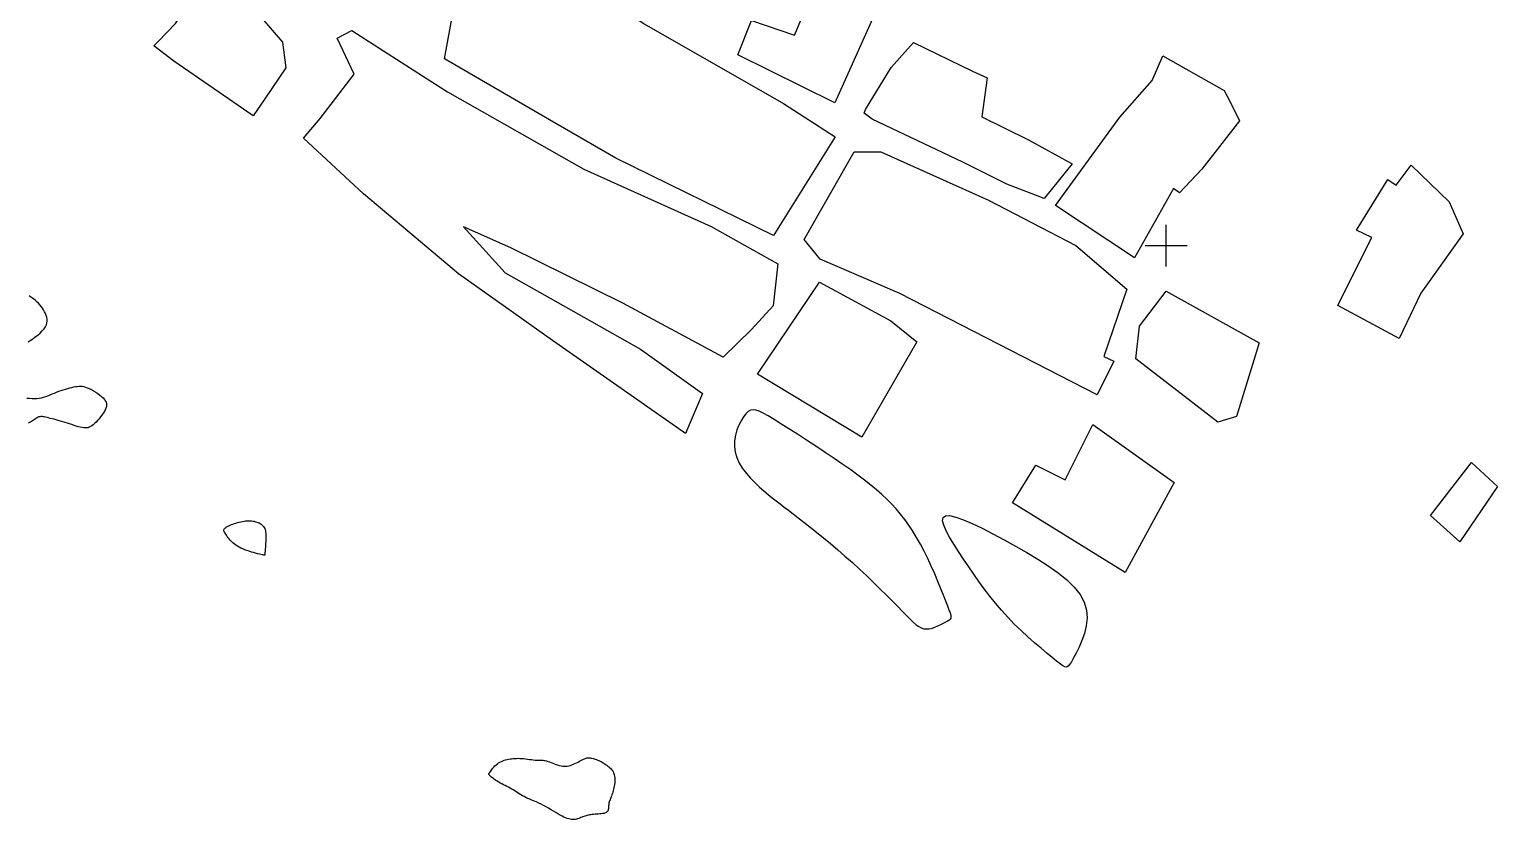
# Model space of a CAD drawing. Header units: inches. Extents: x 102725 to 104121, y 387536 to 388889.
# Drawn here: x 103436.6 to 103647.7, y 387917.5 to 388031.1 of the extents above; entities that cross this region are included whole.
import ezdxf

# ---------------------------------------------------------------- set-up
doc = ezdxf.new("R2010")
doc.units = ezdxf.units.IN
doc.header["$LTSCALE"] = 20
doc.layers.add('0_Croix', color=7, linetype='Continuous')
doc.layers.add('Débri', color=6, linetype='Continuous')

msp = doc.modelspace()

# ---------------------------------------------------------------- linework, layer by layer
at = {"layer": '0_Croix'}
for p, q in [((103600, 387997), (103600, 388003)), ((103597, 388000), (103603, 388000))]:
    msp.add_line(p, q, dxfattribs=at)
at = {"layer": 'Débri', "flags": 128}
for points in [[(103543.57, 388001.46), (103520.89, 388012.56), (103511.35, 388018.07), (103496.24, 388026.85), (103497.91, 388035.77), (103506.21, 388044.56), (103524.98, 388031.87), (103544.98, 388020.42), (103552.41, 388015.65)], [(103455.1, 388029.32), (103457.59, 388031.91), (103460.43, 388036.25), (103466.05, 388036.59), (103467.75, 388034), (103469.98, 388032.71), (103472.97, 388029.27), (103473.44, 388025.58), (103470.41, 388021.1), (103468.77, 388018.68), (103457.36, 388026.52), (103454.47, 388028.73), (103455.1, 388029.32)], [(103552.37, 388020.54), (103538.44, 388027.44), (103540.38, 388032.36), (103546.55, 388030.24), (103549.14, 388036.37), (103558.02, 388033.13)], [(103544.18, 387997.41), (103543.51, 387991.34), (103540.4, 387987.96), (103536.33, 387983.99), (103521.88, 387991.73), (103505.81, 387999.69), (103498.97, 388002.72), (103504.96, 387996.1), (103511.45, 387992.44), (103524.42, 387985.11), (103533.37, 387978.77), (103530.89, 387973.01), (103511.77, 387986.39), (103498.25, 387995.95), (103484.6, 388007.45), (103475.99, 388015.43), (103478.37, 388018.26), (103483.28, 388024.64), (103480.85, 388029.8), (103482.93, 388030.94), (103490.7, 388025.93), (103496.7, 388022.11), (103516.29, 388011), (103534.6, 388002.74)], [(103556.8, 388019.55), (103560.46, 388025.62), (103563.66, 388029.2), (103572.15, 388025.08), (103574.27, 388024.13), (103573.52, 388018.51), (103580.23, 388015.2), (103586.48, 388011.75), (103582.46, 388006.78), (103577.11, 388008.82), (103570.76, 388012), (103557.75, 388018.18), (103556.58, 388019.06)], [(103584.07, 388005.77), (103593.36, 388018.45), (103598.01, 388023.75), (103599.52, 388027.29), (103608.34, 388022.31), (103609.2, 388020.66), (103610.52, 388017.93), (103605.15, 388010.98), (103601.94, 388007.61), (103601.06, 388008.23), (103595.44, 387998.26)], [(103547.95, 388000.88), (103555.13, 388013.5), (103558.99, 388013.5), (103574.44, 388006.52), (103587, 388000.02), (103594.36, 387993.77), (103591.05, 387984.09), (103592.47, 387983.38), (103590.07, 387978.58), (103561.73, 387993.11), (103550.27, 387998.04), (103547.95, 388000.88)], [(103624.66, 387991.39), (103628.9, 387999.89), (103629.58, 388001.17), (103627.34, 388002.23), (103631.85, 388009.49), (103633.07, 388008.7), (103635.2, 388011.59), (103640.68, 388006.3), (103642.72, 388001.72), (103636.61, 387993.19), (103633.52, 387986.67)], [(103556.23, 387972.49), (103541.24, 387981.53), (103550.17, 387994.75), (103560.41, 387989.18), (103564.18, 387986.17), (103556.23, 387972.49)], [(103595.62, 387983.75), (103596.17, 387988.43), (103599.99, 387993.48), (103613.36, 387986.03), (103610.09, 387975.44), (103607.45, 387974.64), (103595.62, 387983.75)], [(103565.2, 387956.1), (103564.67, 387957.11), (103564.12, 387958.06), (103563.57, 387958.97), (103563, 387959.82), (103562.41, 387960.64), (103561.8, 387961.42), (103561.17, 387962.16), (103560.52, 387962.87), (103559.83, 387963.57), (103559.12, 387964.24), (103558.35, 387964.92), (103557.53, 387965.6), (103556.65, 387966.29), (103555.69, 387967.01), (103554.65, 387967.76), (103553.51, 387968.56), (103552.28, 387969.4), (103550.98, 387970.28), (103549.65, 387971.17), (103548.31, 387972.04), (103547.01, 387972.89), (103545.77, 387973.69), (103544.63, 387974.41), (103543.63, 387975.03), (103542.79, 387975.55), (103542.09, 387975.94), (103541.51, 387976.22), (103541.03, 387976.38), (103540.62, 387976.42), (103540.27, 387976.34), (103539.93, 387976.15), (103539.6, 387975.83), (103539.26, 387975.39), (103538.91, 387974.84), (103538.59, 387974.21), (103538.3, 387973.51), (103538.09, 387972.75), (103537.95, 387971.96), (103537.93, 387971.15), (103538.03, 387970.33), (103538.27, 387969.53), (103538.64, 387968.75), (103539.11, 387967.99), (103539.66, 387967.27), (103540.27, 387966.57), (103540.91, 387965.92), (103541.55, 387965.31), (103542.18, 387964.75), (103542.78, 387964.24), (103543.36, 387963.77), (103543.92, 387963.32), (103544.49, 387962.88), (103545.08, 387962.43), (103545.7, 387961.96), (103546.38, 387961.45), (103547.11, 387960.88), (103547.93, 387960.26), (103548.81, 387959.56), (103549.74, 387958.82), (103550.72, 387958.02), (103551.74, 387957.18), (103552.78, 387956.3), (103553.83, 387955.39), (103554.89, 387954.45), (103555.93, 387953.49), (103556.95, 387952.53), (103557.95, 387951.58), (103558.9, 387950.65), (103559.8, 387949.76), (103560.64, 387948.92), (103561.41, 387948.14), (103562.09, 387947.44), (103562.68, 387946.83), (103563.2, 387946.31), (103563.65, 387945.87), (103564.06, 387945.52), (103564.44, 387945.25), (103564.79, 387945.06), (103565.15, 387944.95), (103565.53, 387944.91), (103565.93, 387944.95), (103566.35, 387945.04), (103566.77, 387945.18), (103567.2, 387945.35), (103567.6, 387945.54), (103567.98, 387945.73), (103568.32, 387945.91), (103568.6, 387946.07), (103568.83, 387946.21), (103568.99, 387946.33), (103569.08, 387946.46), (103569.11, 387946.63), (103569.08, 387946.86), (103568.99, 387947.18), (103568.83, 387947.61), (103568.62, 387948.18), (103568.34, 387948.9), (103568, 387949.75), (103567.61, 387950.7), (103567.19, 387951.74), (103566.73, 387952.82), (103566.24, 387953.93), (103565.73, 387955.03)], [(103594.1, 387953.01), (103577.9, 387963.05), (103581.26, 387968.47), (103585.47, 387966.35), (103589.47, 387974.3), (103601.14, 387965.94), (103594.1, 387953.01)], [(103638.02, 387961.22), (103643.89, 387968.82), (103647.65, 387965.37), (103642.22, 387957.45)], [(103577.22, 387946.6), (103576.31, 387947.59), (103575.45, 387948.6), (103574.63, 387949.63), (103573.84, 387950.66), (103573.08, 387951.72), (103572.34, 387952.78), (103571.61, 387953.85), (103570.88, 387954.93), (103570.16, 387956.02), (103569.48, 387957.08), (103568.87, 387958.09), (103568.37, 387959.01), (103568.03, 387959.81), (103567.87, 387960.46), (103567.93, 387960.93), (103568.26, 387961.18), (103568.87, 387961.2), (103569.75, 387961), (103570.85, 387960.61), (103572.13, 387960.06), (103573.56, 387959.38), (103575.09, 387958.59), (103576.7, 387957.73), (103578.34, 387956.83), (103579.97, 387955.9), (103581.55, 387954.96), (103583.06, 387953.99), (103584.46, 387953), (103585.71, 387951.98), (103586.78, 387950.94), (103587.63, 387949.87), (103588.23, 387948.77), (103588.55, 387947.63), (103588.63, 387946.49), (103588.52, 387945.36), (103588.26, 387944.27), (103587.9, 387943.24), (103587.49, 387942.29), (103587.06, 387941.45), (103586.68, 387940.75), (103586.37, 387940.2), (103586.12, 387939.8), (103585.9, 387939.55), (103585.69, 387939.44), (103585.44, 387939.46), (103585.13, 387939.62), (103584.75, 387939.9), (103584.24, 387940.3), (103583.61, 387940.81), (103582.86, 387941.43), (103582.01, 387942.14), (103581.09, 387942.92), (103580.13, 387943.77), (103579.15, 387944.68), (103578.17, 387945.62)], [(103467.86, 387956.17), (103467.56, 387956.28), (103467.27, 387956.41), (103467, 387956.54), (103466.74, 387956.67), (103466.49, 387956.82), (103466.25, 387956.97), (103466.03, 387957.14), (103465.83, 387957.31), (103465.64, 387957.48), (103465.46, 387957.67), (103465.3, 387957.85), (103465.16, 387958.03), (103465.03, 387958.21), (103464.91, 387958.38), (103464.81, 387958.54), (103464.72, 387958.68), (103464.65, 387958.81), (103464.6, 387958.92), (103464.56, 387959.02), (103464.54, 387959.1), (103464.55, 387959.18), (103464.57, 387959.26), (103464.62, 387959.34), (103464.7, 387959.41), (103464.8, 387959.49), (103464.93, 387959.57), (103465.08, 387959.65), (103465.25, 387959.73), (103465.43, 387959.82), (103465.63, 387959.9), (103465.84, 387959.98), (103466.06, 387960.05), (103466.28, 387960.13), (103466.51, 387960.19), (103466.74, 387960.26), (103466.98, 387960.31), (103467.21, 387960.36), (103467.44, 387960.4), (103467.67, 387960.43), (103467.89, 387960.45), (103468.11, 387960.45), (103468.33, 387960.45), (103468.53, 387960.44), (103468.73, 387960.41), (103468.92, 387960.38), (103469.11, 387960.33), (103469.29, 387960.28), (103469.46, 387960.21), (103469.62, 387960.14), (103469.77, 387960.05), (103469.91, 387959.96), (103470.04, 387959.85), (103470.15, 387959.74), (103470.26, 387959.62), (103470.35, 387959.49), (103470.42, 387959.34), (103470.48, 387959.19), (103470.52, 387959.03), (103470.55, 387958.86), (103470.57, 387958.68), (103470.58, 387958.5), (103470.59, 387958.3), (103470.58, 387958.1), (103470.58, 387957.89), (103470.57, 387957.68), (103470.56, 387957.46), (103470.55, 387957.24), (103470.54, 387957.03), (103470.53, 387956.82), (103470.51, 387956.62), (103470.5, 387956.44), (103470.49, 387956.28), (103470.47, 387956.13), (103470.46, 387956.01), (103470.45, 387955.91), (103470.43, 387955.82), (103470.43, 387955.74), (103470.42, 387955.68), (103470.42, 387955.63), (103470.42, 387955.59), (103470.43, 387955.56), (103470.43, 387955.54), (103470.43, 387955.52), (103470.41, 387955.51), (103470.37, 387955.52), (103470.3, 387955.53), (103470.2, 387955.55), (103470.06, 387955.58), (103469.87, 387955.62), (103469.64, 387955.67), (103469.39, 387955.73), (103469.1, 387955.8), (103468.8, 387955.88), (103468.49, 387955.97), (103468.17, 387956.07)], [(103503.86, 387925.54), (103504.04, 387925.67), (103504.23, 387925.78), (103504.43, 387925.88), (103504.63, 387925.96), (103504.83, 387926.03), (103505.04, 387926.09), (103505.26, 387926.14), (103505.47, 387926.18), (103505.69, 387926.22), (103505.91, 387926.26), (103506.13, 387926.28), (103506.36, 387926.3), (103506.6, 387926.31), (103506.84, 387926.32), (103507.1, 387926.31), (103507.36, 387926.3), (103507.63, 387926.27), (103507.91, 387926.24), (103508.2, 387926.21), (103508.48, 387926.17), (103508.75, 387926.13), (103509.02, 387926.1), (103509.27, 387926.07), (103509.5, 387926.05), (103509.7, 387926.04), (103509.89, 387926.04), (103510.06, 387926.04), (103510.23, 387926.04), (103510.39, 387926.03), (103510.56, 387926.02), (103510.74, 387925.99), (103510.93, 387925.95), (103511.13, 387925.88), (103511.36, 387925.8), (103511.59, 387925.71), (103511.83, 387925.61), (103512.08, 387925.52), (103512.33, 387925.42), (103512.58, 387925.34), (103512.81, 387925.27), (103513.04, 387925.22), (103513.26, 387925.19), (103513.48, 387925.18), (103513.69, 387925.18), (103513.9, 387925.2), (103514.11, 387925.24), (103514.32, 387925.3), (103514.54, 387925.37), (103514.77, 387925.46), (103515, 387925.56), (103515.23, 387925.67), (103515.46, 387925.78), (103515.68, 387925.89), (103515.88, 387926), (103516.07, 387926.09), (103516.24, 387926.18), (103516.39, 387926.25), (103516.52, 387926.3), (103516.63, 387926.34), (103516.74, 387926.37), (103516.84, 387926.39), (103516.94, 387926.39), (103517.05, 387926.38), (103517.17, 387926.37), (103517.3, 387926.35), (103517.45, 387926.32), (103517.61, 387926.28), (103517.77, 387926.23), (103517.94, 387926.18), (103518.12, 387926.13), (103518.29, 387926.06), (103518.45, 387926), (103518.62, 387925.92), (103518.77, 387925.85), (103518.92, 387925.76), (103519.07, 387925.68), (103519.21, 387925.59), (103519.34, 387925.5), (103519.48, 387925.4), (103519.61, 387925.31), (103519.74, 387925.21), (103519.87, 387925.11), (103519.99, 387925.01), (103520.11, 387924.9), (103520.22, 387924.78), (103520.32, 387924.66), (103520.41, 387924.53), (103520.49, 387924.4), (103520.56, 387924.25), (103520.62, 387924.1), (103520.67, 387923.93), (103520.71, 387923.76), (103520.73, 387923.58), (103520.75, 387923.39), (103520.75, 387923.19), (103520.74, 387922.98), (103520.73, 387922.77), (103520.7, 387922.55), (103520.66, 387922.33), (103520.62, 387922.11), (103520.57, 387921.88), (103520.52, 387921.67), (103520.46, 387921.45), (103520.39, 387921.25), (103520.32, 387921.05), (103520.25, 387920.87), (103520.18, 387920.69), (103520.11, 387920.52), (103520.05, 387920.36), (103519.99, 387920.2), (103519.94, 387920.05), (103519.9, 387919.9), (103519.88, 387919.75), (103519.86, 387919.61), (103519.85, 387919.47), (103519.84, 387919.34), (103519.83, 387919.21), (103519.82, 387919.09), (103519.8, 387918.98), (103519.77, 387918.87), (103519.73, 387918.78), (103519.67, 387918.69), (103519.6, 387918.62), (103519.51, 387918.55), (103519.41, 387918.5), (103519.28, 387918.45), (103519.14, 387918.41), (103518.98, 387918.37), (103518.79, 387918.34), (103518.59, 387918.32), (103518.37, 387918.3), (103518.15, 387918.29), (103517.93, 387918.27), (103517.71, 387918.25), (103517.49, 387918.23), (103517.29, 387918.21), (103517.1, 387918.18), (103516.92, 387918.15), (103516.76, 387918.11), (103516.6, 387918.06), (103516.45, 387918.01), (103516.31, 387917.96), (103516.16, 387917.9), (103516.02, 387917.85), (103515.87, 387917.79), (103515.71, 387917.72), (103515.56, 387917.67), (103515.4, 387917.61), (103515.23, 387917.57), (103515.06, 387917.53), (103514.88, 387917.51), (103514.7, 387917.51), (103514.51, 387917.52), (103514.32, 387917.55), (103514.11, 387917.6), (103513.89, 387917.67), (103513.66, 387917.76), (103513.42, 387917.87), (103513.15, 387918), (103512.87, 387918.15), (103512.57, 387918.32), (103512.25, 387918.51), (103511.91, 387918.72), (103511.57, 387918.92), (103511.22, 387919.13), (103510.86, 387919.34), (103510.51, 387919.54), (103510.16, 387919.72), (103509.81, 387919.89), (103509.48, 387920.04), (103509.15, 387920.18), (103508.83, 387920.31), (103508.53, 387920.44), (103508.24, 387920.56), (103507.96, 387920.68), (103507.7, 387920.81), (103507.45, 387920.94), (103507.22, 387921.07), (103506.99, 387921.21), (103506.78, 387921.35), (103506.57, 387921.49), (103506.35, 387921.63), (103506.14, 387921.77), (103505.92, 387921.9), (103505.69, 387922.03), (103505.46, 387922.16), (103505.22, 387922.28), (103504.98, 387922.4), (103504.74, 387922.52), (103504.51, 387922.63), (103504.28, 387922.76), (103504.06, 387922.88), (103503.85, 387923.01), (103503.65, 387923.14), (103503.47, 387923.27), (103503.3, 387923.4), (103503.14, 387923.52), (103503, 387923.63), (103502.89, 387923.73), (103502.79, 387923.81), (103502.71, 387923.88), (103502.66, 387923.93), (103502.63, 387923.97), (103502.61, 387924.02), (103502.62, 387924.07), (103502.65, 387924.13), (103502.7, 387924.2), (103502.76, 387924.3), (103502.85, 387924.42), (103502.95, 387924.56), (103503.07, 387924.72), (103503.2, 387924.89), (103503.35, 387925.06), (103503.51, 387925.23), (103503.68, 387925.39)]]:
    msp.add_lwpolyline(points, close=True, dxfattribs=at)
for points in [[(103436.39, 387986.17), (103436.71, 387986.38), (103437.06, 387986.62), (103437.42, 387986.88), (103437.78, 387987.15), (103438.12, 387987.44), (103438.43, 387987.74), (103438.69, 387988.03), (103438.89, 387988.32), (103439.03, 387988.61), (103439.11, 387988.89), (103439.15, 387989.17), (103439.14, 387989.44), (103439.09, 387989.71), (103439.01, 387989.98), (103438.91, 387990.25), (103438.77, 387990.51), (103438.63, 387990.77), (103438.46, 387991.02), (103438.28, 387991.27), (103438.08, 387991.5), (103437.88, 387991.72), (103437.67, 387991.93), (103437.45, 387992.12), (103437.23, 387992.29), (103437.01, 387992.46), (103436.79, 387992.61), (103436.56, 387992.77)], [(103436.24, 387978.1), (103436.62, 387978.06), (103436.98, 387978.03), (103437.33, 387978.02), (103437.67, 387978.03), (103438, 387978.07), (103438.32, 387978.13), (103438.63, 387978.21), (103438.94, 387978.31), (103439.25, 387978.43), (103439.56, 387978.56), (103439.87, 387978.69), (103440.18, 387978.82), (103440.49, 387978.95), (103440.81, 387979.07), (103441.14, 387979.19), (103441.46, 387979.29), (103441.78, 387979.39), (103442.1, 387979.48), (103442.4, 387979.55), (103442.69, 387979.63), (103442.97, 387979.69), (103443.22, 387979.74), (103443.47, 387979.78), (103443.7, 387979.8), (103443.92, 387979.8), (103444.15, 387979.79), (103444.39, 387979.75), (103444.64, 387979.68), (103444.91, 387979.59), (103445.2, 387979.47), (103445.5, 387979.31), (103445.81, 387979.14), (103446.12, 387978.95), (103446.42, 387978.74), (103446.7, 387978.53), (103446.96, 387978.32), (103447.18, 387978.11), (103447.36, 387977.9), (103447.5, 387977.7), (103447.6, 387977.5), (103447.66, 387977.3), (103447.67, 387977.09), (103447.65, 387976.88), (103447.59, 387976.66), (103447.5, 387976.42), (103447.37, 387976.17), (103447.21, 387975.91), (103447.02, 387975.64), (103446.82, 387975.38), (103446.6, 387975.12), (103446.38, 387974.88), (103446.16, 387974.65), (103445.95, 387974.44), (103445.76, 387974.27), (103445.57, 387974.12), (103445.38, 387974), (103445.2, 387973.91), (103445.02, 387973.84), (103444.82, 387973.81), (103444.62, 387973.8), (103444.39, 387973.81), (103444.15, 387973.85), (103443.89, 387973.91), (103443.61, 387973.98), (103443.31, 387974.07), (103443.01, 387974.17), (103442.69, 387974.28), (103442.37, 387974.39), (103442.04, 387974.49), (103441.71, 387974.6), (103441.38, 387974.7), (103441.05, 387974.79), (103440.73, 387974.88), (103440.42, 387974.96), (103440.13, 387975.04), (103439.84, 387975.11), (103439.58, 387975.18), (103439.34, 387975.25), (103439.12, 387975.31), (103438.92, 387975.36), (103438.73, 387975.4), (103438.56, 387975.42), (103438.4, 387975.44), (103438.25, 387975.44), (103438.1, 387975.42), (103437.96, 387975.39), (103437.83, 387975.33), (103437.7, 387975.27), (103437.57, 387975.19), (103437.44, 387975.1), (103437.31, 387975.01), (103437.17, 387974.92), (103437.04, 387974.82), (103436.9, 387974.73), (103436.76, 387974.64), (103436.61, 387974.56), (103436.46, 387974.49)]]:
    msp.add_lwpolyline(points, dxfattribs=at)

doc.saveas('drawing.dxf')
